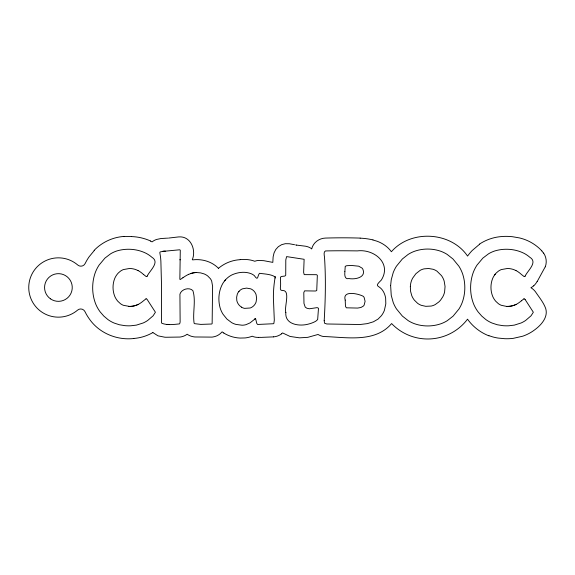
<?xml version="1.0" encoding="UTF-8"?>
<svg xmlns="http://www.w3.org/2000/svg" width="575" height="575" viewBox="0 0 575 575"><rect width="100%" height="100%" fill="white"/><g stroke="black" fill="none" stroke-linecap="round" stroke-linejoin="round"><path stroke-width="0.86" d="M182.893 277.739L180.298 279.536L179.846 279.306L180.284 250.139L179.608 249.794L165.356 251.146A35.794 35.794 0 0 0 163.221 251.275L160.202 251.936A0.934 0.934 0 0 0 159.886 252.403L159.85 252.576A4.866 4.866 0 0 0 159.994 253.661L159.994 253.748A54.877 54.877 0 0 1 160.885 261.51L161.482 283.698L161.518 322.676A1.481 1.481 0 0 0 161.805 323.229C167.131 325.443 173.743 324.451 179.371 323.919A1.488 1.488 0 0 0 179.731 323.581L180.133 322.079L179.925 294.184C181.269 289.275 189.225 286.774 192.891 290.648C196.118 300.919 192.51 312.52 194.098 323.143A1.696 1.696 0 0 0 194.58 323.653L200.804 324.401L211.686 324.012A1.394 1.394 0 0 0 212.139 323.603L212.606 286.278L211.679 281.11A11.529 11.529 0 0 0 210.321 278.638L207.769 276.022A15.611 15.611 0 0 0 204.103 273.901L200.582 272.881L196.628 272.536A18.314 18.314 0 0 0 191.216 273.412L188.665 274.361M224.624 280.866A22.677 22.677 0 0 1 227.175 278.149L228.124 277.344A21.347 21.347 0 0 1 232.286 274.735C238.151 272.162 245.202 271.299 251.246 273.757A14.77 14.77 0 0 1 254.258 275.547C258.47 281.642 257.19 275.986 259.498 273.305C264.572 274.052 271.105 274.103 275.209 276.992A4.916 4.916 0 0 1 275.173 277.337L275.058 278.056M311.722 248.846C313.109 242.664 319.096 238.287 325.313 238.079C336.921 237.734 348.558 237.712 360.166 238.1M545.244 266.786L537.165 281.577M281.57 333.787L282.577 332.925L290.073 336.454L299.489 337.841L307.826 337.338L318.061 334.456L318.744 334.858A15.223 15.223 0 0 0 323.035 336.425A19.909 19.909 0 0 0 323.452 336.519C346.2 337.144 374.936 343.189 391.618 323.56A49.917 49.917 0 0 0 467.468 319.254M94.293 250.492L89.118 256.795A50.974 50.974 0 0 0 85.143 263.537A4.744 4.744 0 0 1 77.783 265.039A29.663 29.663 0 0 0 36.972 267.001A29.663 29.663 0 0 0 36.836 307.855A29.663 29.663 0 0 0 77.632 310.09A4.744 4.744 0 0 1 84.978 311.636A49.249 49.249 0 0 0 89.405 319.032C99.159 333.119 116.883 340.443 133.788 338.517M255.53 318.449A5.786 5.786 0 0 0 254.517 319.341L250.01 322.906L246.093 324.631A14.749 14.749 0 0 1 242.01 325.206L236.009 324.422A19.917 19.917 0 0 1 231.696 322.668L226.924 319.067L223.064 314.281A25.897 25.897 0 0 1 220.11 307.841C217.939 299.963 218.601 291.101 222.561 283.892A23.827 23.827 0 0 1 225.407 279.924M147.193 276.129C149.629 270.645 160.31 262.178 151.814 257.205A30.173 30.173 0 0 0 146.115 253.323C137.224 248.867 126.529 248.084 117.02 250.901A30.899 30.899 0 0 0 110.63 253.791L104.923 258.118L99.058 265.132A37.504 37.504 0 0 0 95.105 273.06C91.677 283.094 91.842 294.429 95.817 304.29A35.729 35.729 0 0 0 100.23 311.973L103.823 316.085L107.971 319.592A31.963 31.963 0 0 0 114.166 323.057L119.32 324.746L124.904 325.658A44.591 44.591 0 0 0 130.834 325.781L136.412 325.119L143.168 322.978A29.713 29.713 0 0 0 147.718 320.44L153.101 315.812L155.415 312.247L147.2 299.525A1.667 1.667 0 0 0 146.057 298.756M525.119 276.129C527.562 270.645 538.236 262.178 529.74 257.205A30.173 30.173 0 0 0 524.041 253.323C515.15 248.867 504.462 248.084 494.946 250.901A30.899 30.899 0 0 0 488.563 253.791L482.856 258.118L476.984 265.132A37.504 37.504 0 0 0 473.038 273.06C469.61 283.094 469.775 294.429 473.743 304.29A35.729 35.729 0 0 0 478.163 311.973L481.749 316.085L485.897 319.592A31.963 31.963 0 0 0 492.099 323.057L497.253 324.746L502.838 325.658A44.591 44.591 0 0 0 508.76 325.781L514.345 325.119L521.101 322.978A29.713 29.713 0 0 0 525.651 320.44L531.027 315.812L533.341 312.247L525.133 299.525M521.424 300.797L523.976 298.82M479.708 244.131L472.219 250.492A52.857 52.857 0 0 0 467.568 256.069C450.699 231.402 410.723 229.447 391.388 251.735A28.879 28.879 0 0 0 382.943 244.037A33.487 33.487 0 0 0 377.078 241.234L372.952 239.962M255.537 318.464L256.824 323.531L257.607 324.465L273.47 323.725A1.56 1.56 0 0 0 273.873 323.373L274.311 320.146L273.391 297.987A114.878 114.878 0 0 1 275.015 278.048M146.043 298.82L143.491 300.797A26.845 26.845 0 0 1 138.101 304.477A19.557 19.557 0 0 1 129.497 306.425L123.388 305.303A13.98 13.98 0 0 1 120.427 303.665L117.853 301.293A18.695 18.695 0 0 1 114.698 296.211C112.492 290.619 112.463 284.122 114.698 278.537A18.537 18.537 0 0 1 117.264 274.203A16.919 16.919 0 0 1 118.457 272.859L120.427 271.184A14.059 14.059 0 0 1 123.388 269.574L129.497 268.482A18.882 18.882 0 0 1 138.022 270.573M168.705 238.064L178.308 236.95A10.055 10.055 0 0 1 179.055 236.9C190.864 236.066 196.391 250.161 192.294 259.713L192.941 259.864A29.965 29.965 0 0 1 196.341 259.627C204.542 259.476 212.93 262.473 218.622 268.482M240.228 259.562L247.042 259.555A30.525 30.525 0 0 1 254.811 261.266A13.707 13.707 0 0 1 258.434 260.425L263.767 260.683L272.816 262.387L273.125 256.896L274.045 252.921L275.748 249.536L278.35 246.675L281.635 244.67L285.337 243.692L289.426 243.75L294.58 244.734M124.092 236.505L131.452 236.462M273.527 336.878L261.97 337.353M167.404 238.143L167.993 238.115M166.7 238.172L160.813 238.56L156.537 239.473A14.152 14.152 0 0 0 152.102 241.881L150.463 241.069M261.373 337.36L258.7 337.388M258.592 337.388L257.298 337.374A13.937 13.937 0 0 1 253.18 336.598L252.217 336.21A27.923 27.923 0 0 1 245.101 337.942L240.106 338.064A33.817 33.817 0 0 1 223.79 333.054M506.482 306.396L507.423 306.418A19.557 19.557 0 0 0 516.012 304.448A19.579 19.579 0 0 1 506.482 306.403L501.321 305.303A13.98 13.98 0 0 1 498.36 303.665L495.779 301.293A18.695 18.695 0 0 1 492.624 296.211C490.418 290.619 490.389 284.122 492.624 278.537A18.537 18.537 0 0 1 495.197 274.203M296.506 245.094L295.557 244.936M296.535 245.101L304.326 246.064A15.726 15.726 0 0 1 306.762 246.488L307.654 246.747A14.066 14.066 0 0 1 311.686 248.81M488.98 335.699L492.782 336.921A49.658 49.658 0 0 0 498 338.05L504.735 338.704A54.675 54.675 0 0 0 513.137 338.373L522.747 336.195A42.895 42.895 0 0 0 535.052 329.568C541.291 324.911 548.169 317.256 545.783 308.768C543.583 302.457 539.106 297.217 535.418 291.726A20.851 20.851 0 0 0 534.613 290.763A15.259 15.259 0 0 0 530.905 287.723A14.828 14.828 0 0 0 533.658 285.811M223.819 333.004L222.087 331.84L221.648 332.343A14.555 14.555 0 0 1 212.872 336.986L212.7 337.015A23.819 23.819 0 0 1 211.902 337.108L194.947 336.972A27.018 27.018 0 0 1 193.15 336.706A15.209 15.209 0 0 1 188.463 335.038A14.447 14.447 0 0 1 187.162 334.212A14.655 14.655 0 0 1 181.355 336.813A16.481 16.481 0 0 1 179.932 337.051L165.902 337.259A46.302 46.302 0 0 1 164.687 337.187L157.974 335.836L152.857 332.537M241.457 307.122L239.883 305.9A11.565 11.565 0 0 1 238.826 304.757L238.237 303.945A9.804 9.804 0 0 1 236.778 300.33L236.641 297.203L237.288 294.228A9.459 9.459 0 0 1 239.02 291.324M143.549 274.462L146.151 276.546A1.459 1.459 0 0 0 147.2 276.137M543.519 253.122L542.383 251.62A21.9 21.9 0 0 0 541.765 250.908M523.99 298.756A1.667 1.667 0 0 1 525.076 299.561M521.403 300.768A26.845 26.845 0 0 1 516.027 304.477M494.687 274.879A16.919 16.919 0 0 1 496.39 272.859L498.36 271.184A14.059 14.059 0 0 1 501.321 269.574L507.423 268.482A18.882 18.882 0 0 1 515.955 270.573M515.976 270.523A27.895 27.895 0 0 1 521.446 274.491L524.077 276.546A1.459 1.459 0 0 0 525.126 276.137M275.209 276.589A2.386 2.386 0 0 1 275.159 277.337M254.524 319.341A5.513 5.513 0 0 1 255.573 318.413M241.457 307.129A9.186 9.186 0 0 0 244.583 308.365L250.154 307.999A9.135 9.135 0 0 0 253.093 306.338L253.467 306.015A10.12 10.12 0 0 0 254.481 304.915A9.531 9.531 0 0 0 256.098 301.911L256.637 298.296L256.098 294.723A9.559 9.559 0 0 0 254.502 291.733A10.113 10.113 0 0 0 253.496 290.634L253.129 290.31A8.999 8.999 0 0 0 250.643 288.822L246.589 288.097L242.542 288.815A8.912 8.912 0 0 0 240.07 290.289L239.71 290.612A9.861 9.861 0 0 0 238.711 291.705M182.907 277.768A35.909 35.909 0 0 1 188.658 274.332M162.61 251.34A32.653 32.653 0 0 1 165.356 251.153M138.086 304.448A19.579 19.579 0 0 1 128.548 306.403M138.05 270.523A27.895 27.895 0 0 1 143.52 274.491M94.156 250.355A46.144 46.144 0 0 1 124.085 236.418M131.452 236.569A50.952 50.952 0 0 1 150.513 240.961M218.478 268.309A36.786 36.786 0 0 1 240.235 259.67M360.158 238.151A70.064 70.064 0 0 1 372.967 239.897M479.629 244.008A46.144 46.144 0 0 1 502.73 236.49L504.505 236.382A60.641 60.641 0 0 1 512.512 236.72L519.484 237.928A44.383 44.383 0 0 1 541.815 250.858M543.619 253.057A15.216 15.216 0 0 1 545.308 266.807M537.122 281.549A22.195 22.195 0 0 1 533.722 285.868M488.93 335.843A47.43 47.43 0 0 1 467.576 319.247M281.606 333.831A15.202 15.202 0 0 1 273.527 336.857M152.857 332.566A45.145 45.145 0 0 1 133.788 338.467M190.713 273.585A18.601 18.601 0 0 1 196.628 272.514M180.025 259.943A21.994 21.994 0 0 1 180.032 259.418M168.942 324.422A62.891 62.891 0 0 1 167.03 324.386M285.832 312.527C284.704 324.789 299.762 326.636 308.674 324.02A29.246 29.246 0 0 0 315.754 321.252L317.659 319.592L318.493 308.257L317.199 307.625L309.357 308.775L306.906 308.25L305.217 307.1L303.974 303.435L303.794 292.61L304.563 290.857L315.445 291.015L316.739 290.583L317.35 275.267L316.487 274.685L304.218 274.627L303.629 272.435L304.125 259.296L286.602 256.601L285.797 259.907L285.725 275.195L284.862 276.065L281.664 276.446L280.42 277.136L280.622 283.748A15.669 15.669 0 0 1 280.614 284.51C280.83 286.508 279.04 290.727 282.462 290.54A9.955 9.955 0 0 0 283.022 290.49C290.562 290.77 284.007 307.56 285.832 312.527M345.208 300.085L345.474 306.331L346.358 307.812L357.657 308.071L360.992 307.46L363.292 306.116A5.204 5.204 0 0 0 364.14 305.088L365.089 301.314L364.112 297.39A5.592 5.592 0 0 0 363.242 296.305C358.786 293.811 342.125 289.822 345.208 300.085M324.192 320.706L324.559 323.243L326.844 323.984L360.101 324.516L367.375 323.617L373.362 321.806L378.055 319.096L381.326 315.776A20.808 20.808 0 0 0 384.409 310.284L385.811 303.866L385.645 298.166A20.103 20.103 0 0 0 384.474 293.911A20.492 20.492 0 0 0 383.489 291.791C379.385 284.187 373.276 287.874 381.29 280.097C391.934 263.393 374.217 248.788 357.334 250.887C347.314 250.765 337.288 250.693 327.261 250.901C323.294 250.075 324.034 254.38 324.48 256.917C325.932 278.178 325.443 299.453 324.192 320.706M390.633 285.574L391.237 295.32L393.192 302.421A36.117 36.117 0 0 0 396.448 308.883L402.349 316.056L408.171 320.62A33.594 33.594 0 0 0 414.668 323.783C423.042 326.679 432.407 326.658 440.781 323.804A33.609 33.609 0 0 0 447.293 320.67L453.1 316.142L458.979 308.976A36.218 36.218 0 0 0 462.214 302.5C465.498 293.573 465.657 283.518 462.803 274.455A36.728 36.728 0 0 0 458.922 266.239L452.985 258.994L447.156 254.402A33.645 33.645 0 0 0 440.658 251.225C432.335 248.321 422.999 248.335 414.668 251.232A33.53 33.53 0 0 0 408.171 254.402L402.349 258.994L396.448 266.196A36.347 36.347 0 0 0 393.192 272.679L391.237 279.809L390.633 285.574M410.334 286.652L410.6 291.396L411.779 295.694A18.019 18.019 0 0 0 414.388 300.172L417.579 303.284A15.352 15.352 0 0 0 421.389 305.354L425.78 306.331L431.228 306.051A15.187 15.187 0 0 0 435.261 304.556L438.862 301.918A20.563 20.563 0 0 0 440.781 299.827L442.764 296.844A18.767 18.767 0 0 0 444.604 291.949L445.057 286.508L444.173 281.089A18.731 18.731 0 0 0 441.456 275.605L436.986 271.184A15.259 15.259 0 0 0 433.083 269.28L428.648 268.503L424.17 268.848A14.972 14.972 0 0 0 420.145 270.358L415.905 273.693L412.649 278.156A19.076 19.076 0 0 0 410.622 283.964L410.334 286.652M344.871 271.443L344.863 271.616A16.97 16.97 0 0 0 344.842 272.327C344.533 275.339 344.849 279.766 349.097 278.58C355.019 279.651 366.347 277.588 362.897 269.294A5.125 5.125 0 0 0 362.113 268.144L358.728 266.196L352.209 265.528A75.634 75.634 0 0 0 350.146 265.513L346.617 265.722L345.208 266.347A16.97 16.97 0 0 1 345.194 267.059L344.871 271.443M50.442 298.82A13.843 13.843 0 0 0 72.198 288.743A13.843 13.843 0 0 0 52.598 274.936A13.843 13.843 0 0 0 50.442 298.82"/></g></svg>
